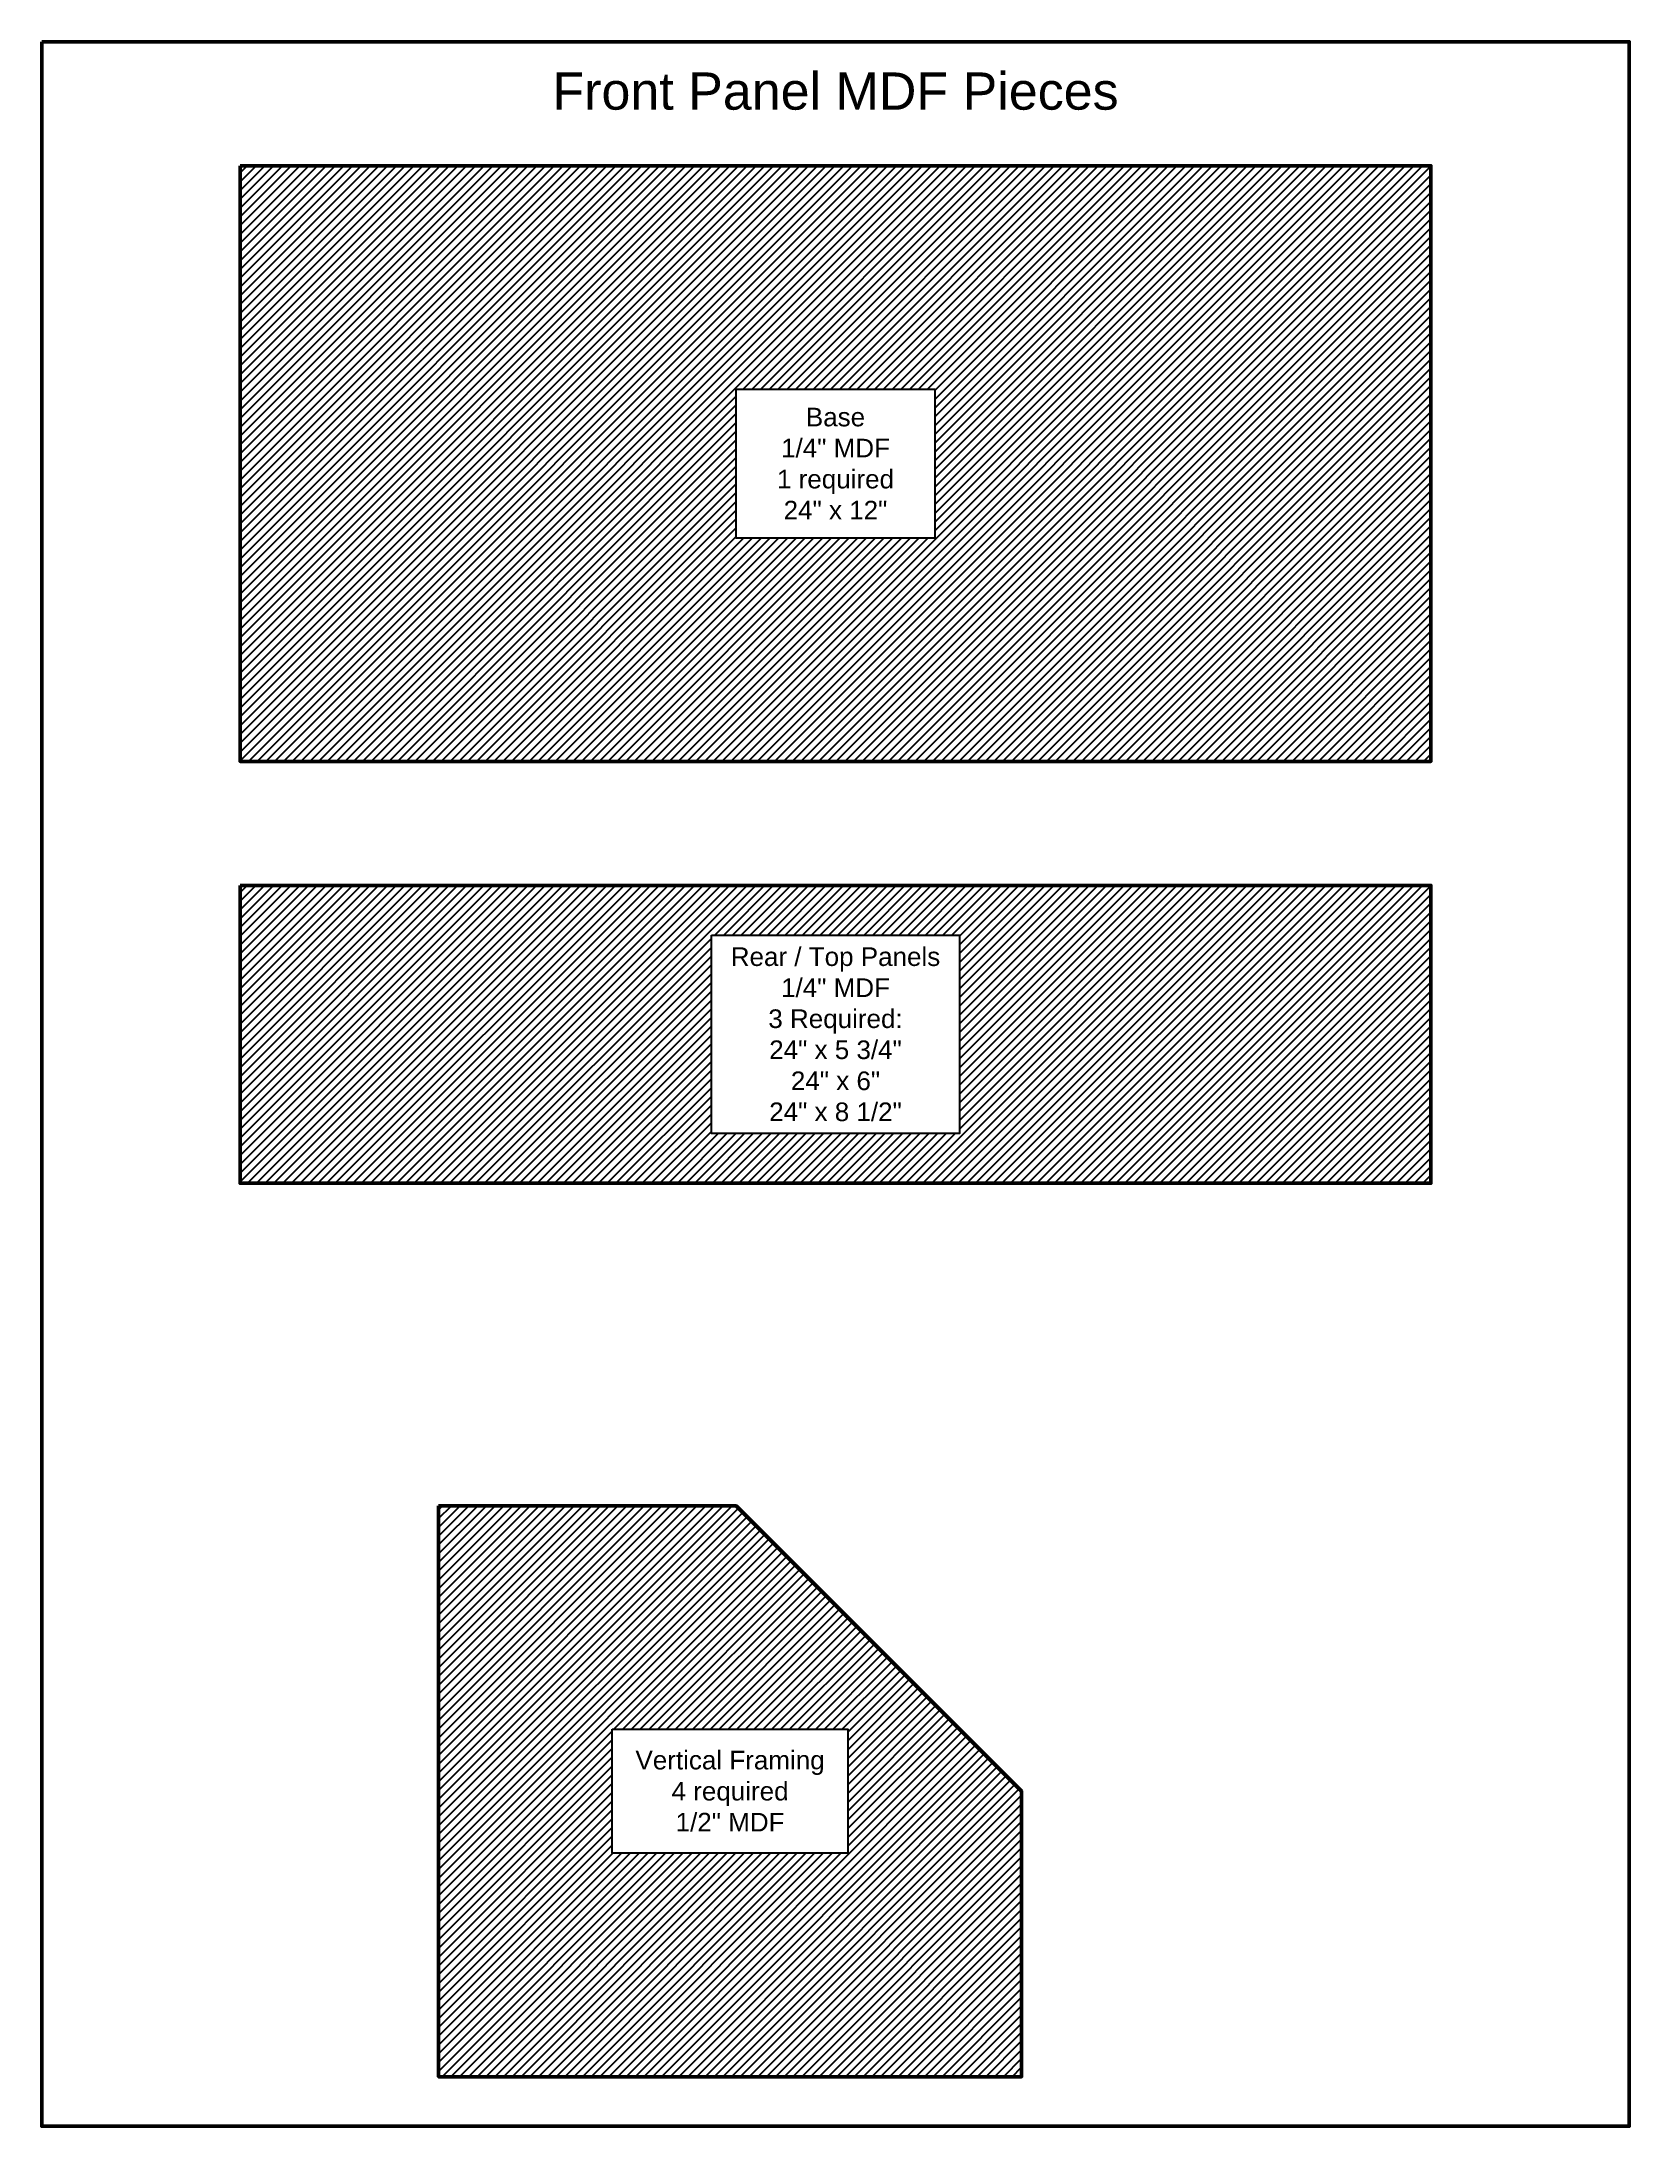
# Model space of a CAD drawing. Header units: inches. Extents: x 1 to 33, y 1 to 43.
import ezdxf

# ---------------------------------------------------------------- set-up
doc = ezdxf.new("R2010")
doc.units = ezdxf.units.IN
doc.header["$MEASUREMENT"] = 0
for name, color, linetype, lineweight, true_color in [('Dimension', 1, 'Continuous', 13, 0xff0000), ('Hatch', 252, 'Continuous', 25, 0xa0a0a4), ('PageBorder', 5, 'Continuous', 50, 0x0000ff), ('Visible', 7, 'Continuous', 50, 0x000000)]:
    doc.layers.add(name, color=color, linetype=linetype, lineweight=lineweight, true_color=true_color)
doc.styles.add('textstyle0', font='')
doc.styles.add('textstyle1', font='')
doc.styles.add('textstyle2', font='')
doc.styles.add('textstyle3', font='')
doc.styles.get('textstyle0').set_extended_font_data('Arial')
doc.styles.get('textstyle1').set_extended_font_data('Arial')
doc.styles.get('textstyle2').set_extended_font_data('Arial')
doc.styles.get('textstyle3').set_extended_font_data('Arial')
pattern_1 = [(45, (0, 0), (-0.08838835, 0.08838835), [])]

msp = doc.modelspace()

# ---------------------------------------------------------------- hatches: boundary and pattern name
at = {"layer": 'Hatch'}
h = msp.add_hatch(dxfattribs=at)
h.set_pattern_fill('ANSI31', color=256, scale=2, style=0)
h.set_pattern_definition(pattern_1)
h.paths.add_polyline_path([(5, 40.5), (29, 40.5), (29, 28.5), (5, 28.5)])
h.paths.add_polyline_path([(15, 36), (19, 36), (19, 33), (15, 33)])
h = msp.add_hatch(dxfattribs=at)
h.set_pattern_fill('ANSI31', color=256, scale=2, style=0)
h.set_pattern_definition(pattern_1)
h.paths.add_polyline_path([(5, 26), (29, 26), (29, 20), (5, 20)])
h.paths.add_polyline_path([(14.5, 25), (19.5, 25), (19.5, 21), (14.5, 21)])
h = msp.add_hatch(dxfattribs=at)
h.set_pattern_fill('ANSI31', color=256, scale=2, style=0)
h.set_pattern_definition(pattern_1)
h.paths.add_polyline_path([(9, 13.5), (15, 13.5), (20.75, 7.75), (20.75, 2), (9, 2)])
h.paths.add_polyline_path([(12.5, 9), (17.25, 9), (17.25, 6.5), (12.5, 6.5)])

# ---------------------------------------------------------------- linework, layer by layer
at = {"layer": 'Hatch', "flags": 128}
for points in [[(15, 36), (19, 36), (19, 33), (15, 33)], [(14.5, 25), (19.5, 25), (19.5, 21), (14.5, 21)], [(12.5, 9), (17.25, 9), (17.25, 6.5), (12.5, 6.5)]]:
    msp.add_lwpolyline(points, close=True, dxfattribs=at)
at = {"layer": 'PageBorder', "flags": 128}
msp.add_lwpolyline([(1, 43), (33, 43), (33, 1), (1, 1)], close=True, dxfattribs=at)
at = {"layer": 'Visible', "flags": 128}
for points in [[(5, 40.5), (29, 40.5), (29, 28.5), (5, 28.5)], [(5, 26), (29, 26), (29, 20), (5, 20)]]:
    msp.add_lwpolyline(points, close=True, dxfattribs=at)
at = {"layer": 'Visible'}
msp.add_lwpolyline([(9, 13.5), (15, 13.5), (20.75, 7.75), (20.75, 2), (9, 2)], close=True, dxfattribs=at)

# ---------------------------------------------------------------- texts
at = {"layer": 'Dimension', "char_height": 0.375, "attachment_point": 5}
for s, insert, style in [('Base\\P1/4" MDF\\P1 required\\P24" x 12"', (17, 34.5), 'textstyle0'), ('Rear / Top Panels\\P1/4" MDF\\P3 Required:\\P24" x 5 3/4"\\P24" x 6"\\P24" x 8 1/2"', (17, 23), 'textstyle3'), ('Vertical Framing\\P4 required\\P1/2" MDF', (14.875, 7.75), 'textstyle1')]:
    msp.add_mtext(s, dxfattribs=dict(at, insert=insert, style=style))
at = {"layer": 'PageBorder', "insert": (17, 42), "char_height": 0.75, "attachment_point": 5, "style": 'textstyle2'}
msp.add_mtext('Front Panel MDF Pieces', dxfattribs=at)

doc.saveas('drawing.dxf')
